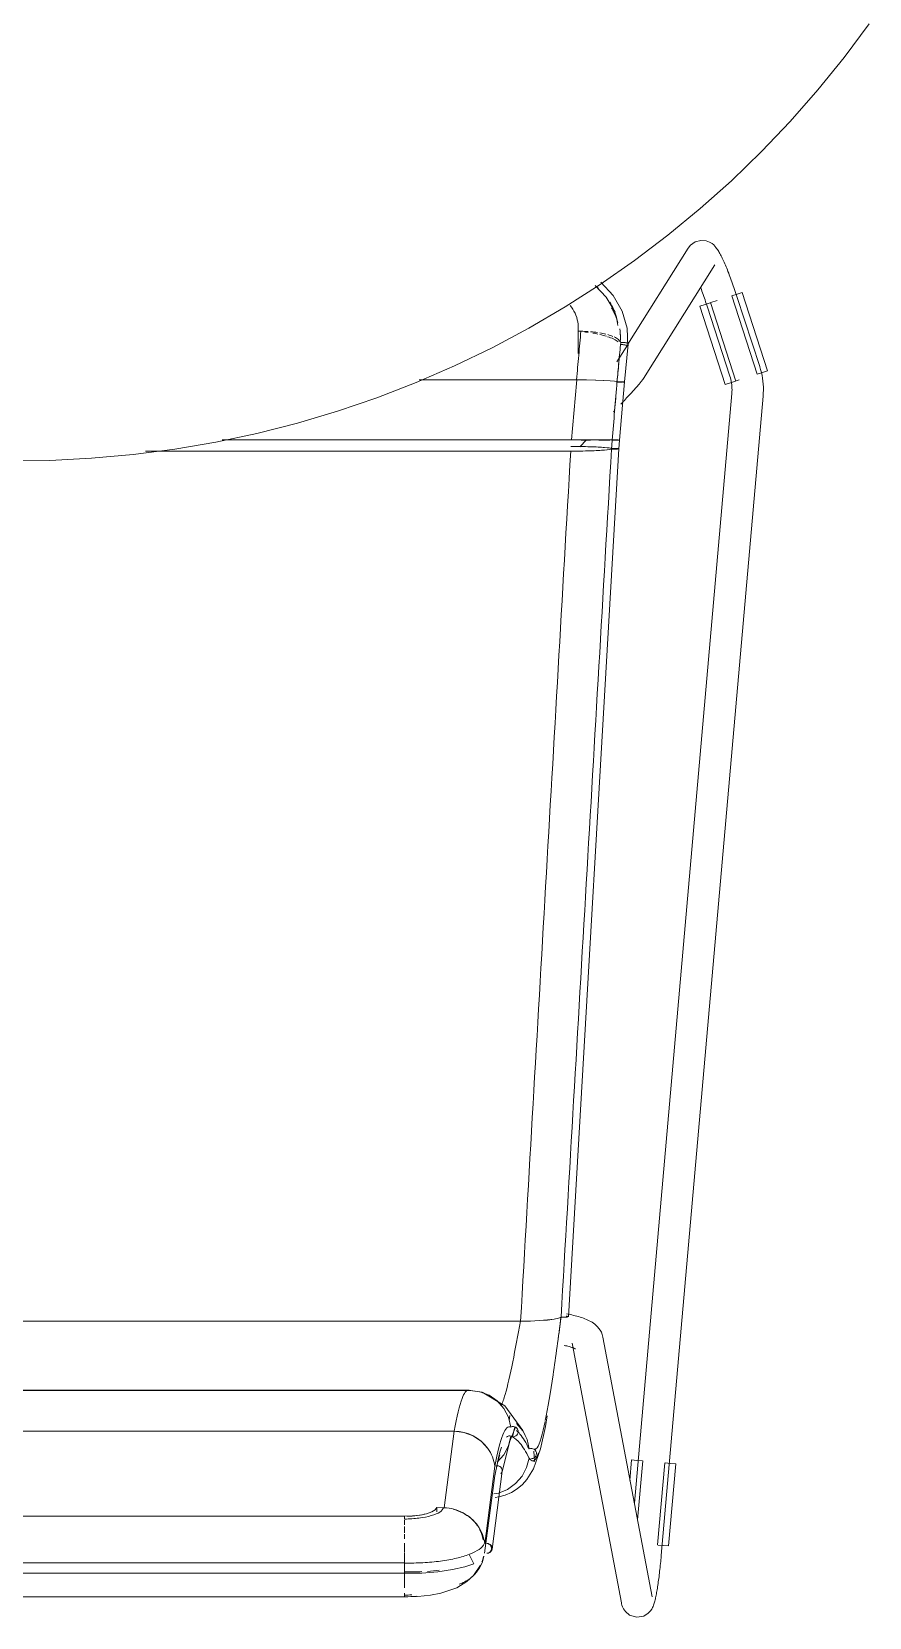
# Model space of a CAD drawing. Header units: millimetres. Extents: x 155927 to 295199, y -4084 to 97293.
# Drawn here: x 180579 to 180899, y 11464 to 12070 of the extents above; entities that cross this region are included whole.
import ezdxf

# ---------------------------------------------------------------- set-up
doc = ezdxf.new("R2010")
doc.units = ezdxf.units.MM
doc.header["$MEASUREMENT"] = 0
doc.layers.add('I-FURN', color=8, linetype='CONTINUOUS', lineweight=9)

msp = doc.modelspace()

# ---------------------------------------------------------------- linework, layer by layer
at = {"layer": 'I-FURN'}
for p, q in [((180889.45, 12060.29), (180899.03, 12073.11)), ((180879.37, 12047.87), (180889.45, 12060.29)), ((180868.8, 12035.86), (180879.37, 12047.87)), ((180857.76, 12024.28), (180868.8, 12035.86)), ((180846.27, 12013.15), (180857.76, 12024.28)), ((180834.34, 12002.49), (180846.27, 12013.15)), ((180821.99, 11992.32), (180834.34, 12002.49)), ((180809.24, 11982.64), (180821.99, 11992.32)), ((180830.63, 11988.54), (180829.74, 11987.41)), ((180830.63, 11988.54), (180832.36, 11989.76)), ((180832.36, 11989.76), (180834.59, 11990.35)), ((180834.59, 11990.35), (180836.56, 11990.17)), ((180836.56, 11990.17), (180837.95, 11989.65)), ((180837.95, 11989.65), (180838.86, 11989.09)), ((180838.86, 11989.09), (180839.49, 11988.57)), ((180839.49, 11988.57), (180839.95, 11988.1)), ((180839.95, 11988.1), (180840.32, 11987.67)), ((180796.12, 11973.49), (180809.24, 11982.64)), ((180829.74, 11987.41), (180806.7, 11950.65)), ((180840.32, 11987.67), (180840.63, 11987.27)), ((180840.63, 11987.27), (180840.91, 11986.88)), ((180840.91, 11986.88), (180841.17, 11986.49)), ((180841.17, 11986.49), (180841.41, 11986.1)), ((180841.41, 11986.1), (180841.64, 11985.7)), ((180841.64, 11985.7), (180841.87, 11985.29)), ((180841.87, 11985.29), (180842.1, 11984.87)), ((180842.1, 11984.87), (180842.33, 11984.43)), ((180842.33, 11984.43), (180842.56, 11983.97)), ((180842.56, 11983.97), (180842.79, 11983.5)), ((180842.79, 11983.5), (180843.03, 11983.01)), ((180843.03, 11983.01), (180843.26, 11982.5)), ((180843.26, 11982.5), (180843.5, 11981.97)), ((180812.6, 11937.46), (180839.91, 11981.04)), ((180843.5, 11981.97), (180843.74, 11981.42)), ((180843.74, 11981.42), (180843.98, 11980.86)), ((180843.98, 11980.86), (180844.23, 11980.28)), ((180844.23, 11980.28), (180844.47, 11979.69)), ((180844.47, 11979.69), (180844.72, 11979.08)), ((180844.72, 11979.08), (180844.97, 11978.45)), ((180844.97, 11978.45), (180845.23, 11977.81)), ((180845.23, 11977.81), (180845.48, 11977.16)), ((180845.48, 11977.16), (180845.73, 11976.49)), ((180845.73, 11976.49), (180845.99, 11975.82)), ((180782.65, 11964.87), (180796.12, 11973.49)), ((180798.42, 11968.65), (180794.15, 11973.12)), ((180801.1, 11969.23), (180796.36, 11974.38)), ((180834.54, 11972.16), (180834.78, 11971.53)), ((180834.78, 11971.53), (180835.01, 11970.9)), ((180835.01, 11970.9), (180835.25, 11970.25)), ((180835.25, 11970.25), (180835.48, 11969.59)), ((180845.99, 11975.82), (180846.24, 11975.13)), ((180846.24, 11975.13), (180846.5, 11974.43)), ((180846.5, 11974.43), (180846.75, 11973.72)), ((180846.75, 11973.72), (180847, 11973.01)), ((180847, 11973.01), (180847.26, 11972.28)), ((180847.26, 11972.28), (180847.51, 11971.55)), ((180847.51, 11971.55), (180847.76, 11970.82)), ((180847.76, 11970.82), (180848, 11970.08)), ((180848, 11970.08), (180848.25, 11969.35)), ((180848.47, 11969.81), (180850.42, 11970.45)), ((180850.42, 11970.45), (180860.11, 11940.44)), ((180768.84, 11956.79), (180782.65, 11964.87)), ((180801.78, 11962.82), (180798.42, 11968.65)), ((180804.49, 11963.22), (180801.1, 11969.23)), ((180834.26, 11965.23), (180836.22, 11965.86)), ((180834.26, 11965.23), (180843.95, 11935.22)), ((180835.48, 11969.59), (180835.72, 11968.93)), ((180835.72, 11968.93), (180835.95, 11968.26)), ((180835.95, 11968.26), (180836.19, 11967.58)), ((180836.19, 11967.58), (180836.42, 11966.89)), ((180836.22, 11965.86), (180838.19, 11966.5)), ((180836.42, 11966.89), (180836.65, 11966.2)), ((180836.65, 11966.2), (180836.88, 11965.51)), ((180836.88, 11965.51), (180836.98, 11965.18)), ((180836.98, 11965.18), (180845.7, 11938.36)), ((180848, 11936.53), (180838.31, 11966.53)), ((180840.88, 11967.37), (180838.41, 11966.57)), ((180846.38, 11969.14), (180856.07, 11939.13)), ((180846.5, 11969.18), (180848.47, 11969.81)), ((180848.25, 11969.35), (180848.4, 11968.89)), ((180857.11, 11942.07), (180848.4, 11968.89)), ((180806.37, 11956.7), (180804.49, 11963.22)), ((180754.71, 11949.27), (180768.84, 11956.79)), ((180787.65, 11955.57), (180788.7, 11955.57)), ((180787.71, 11947.06), (180787.71, 11956.82)), ((180806.65, 11949.79), (180806.37, 11956.7)), ((180740.3, 11942.32), (180754.71, 11949.27)), ((180806.49, 11950.31), (180802.43, 11943.83)), ((180806.77, 11950.68), (180805.35, 11936.19)), ((180725.63, 11935.96), (180740.3, 11942.32)), ((180858.16, 11939.81), (180856.18, 11939.17)), ((180857.12, 11942.03), (180857.11, 11942.07)), ((180857.45, 11940.94), (180857.12, 11942.03)), ((180857.74, 11939.83), (180857.45, 11940.94)), ((180857.98, 11938.71), (180857.74, 11939.83)), ((180860.11, 11940.44), (180858.16, 11939.81)), ((180710.7, 11930.18), (180725.63, 11935.96)), ((180787, 11937.02), (180726.89, 11937.02)), ((180726.89, 11937.02), (180787, 11937.02)), ((180790.76, 11937), (180787, 11937.02)), ((180787.12, 11937.02), (180790.77, 11936.99)), ((180790.86, 11936.99), (180794.3, 11936.92)), ((180794.3, 11936.92), (180790.86, 11936.99)), ((180797.4, 11936.81), (180794.3, 11936.92)), ((180794.36, 11936.92), (180797.4, 11936.81)), ((180799.87, 11936.66), (180797.4, 11936.81)), ((180797.44, 11936.8), (180799.88, 11936.66)), ((180801.61, 11936.48), (180799.87, 11936.66)), ((180799.89, 11936.65), (180801.61, 11936.48)), ((180801.61, 11936.48), (180802.5, 11936.28)), ((180802.5, 11936.28), (180801.61, 11936.48)), ((180802.97, 11936.29), (180802.5, 11936.28)), ((180802.5, 11936.28), (180802.97, 11936.29)), ((180802.51, 11936.1), (180802.99, 11936.09)), ((180802.98, 11936.09), (180802.51, 11936.1)), ((180803.47, 11936.29), (180802.97, 11936.29)), ((180802.97, 11936.29), (180803.47, 11936.29)), ((180803.48, 11936.09), (180802.98, 11936.09)), ((180802.99, 11936.09), (180803.48, 11936.09)), ((180803.96, 11936.29), (180803.47, 11936.29)), ((180803.47, 11936.29), (180803.96, 11936.29)), ((180803.48, 11936.09), (180803.98, 11936.09)), ((180803.97, 11936.09), (180803.48, 11936.09)), ((180805.35, 11936.19), (180803.52, 11913.99)), ((180804.42, 11936.28), (180803.96, 11936.29)), ((180803.96, 11936.29), (180804.41, 11936.28)), ((180804.42, 11936.1), (180803.97, 11936.09)), ((180803.98, 11936.09), (180804.43, 11936.1)), ((180804.41, 11936.28), (180804.79, 11936.26)), ((180804.8, 11936.26), (180804.42, 11936.28)), ((180804.79, 11936.26), (180805.09, 11936.24)), ((180805.09, 11936.24), (180804.8, 11936.26)), ((180805.1, 11936.14), (180804.8, 11936.12)), ((180804.81, 11936.12), (180805.1, 11936.14)), ((180805.28, 11936.22), (180805.09, 11936.24)), ((180805.1, 11936.14), (180805.29, 11936.17)), ((180805.28, 11936.17), (180805.1, 11936.14)), ((180805.28, 11936.22), (180805.35, 11936.19)), ((180805.35, 11936.19), (180805.28, 11936.22)), ((180805.35, 11936.19), (180805.28, 11936.17)), ((180805.29, 11936.17), (180805.35, 11936.19)), ((180809.48, 11933.67), (180809.16, 11933.32)), ((180809.78, 11934.01), (180809.48, 11933.67)), ((180810.07, 11934.33), (180809.78, 11934.01)), ((180810.34, 11934.64), (180810.07, 11934.33)), ((180810.6, 11934.93), (180810.34, 11934.64)), ((180810.84, 11935.21), (180810.6, 11934.93)), ((180811.07, 11935.48), (180810.84, 11935.21)), ((180811.28, 11935.73), (180811.07, 11935.48)), ((180811.49, 11935.97), (180811.28, 11935.73)), ((180811.68, 11936.2), (180811.49, 11935.97)), ((180811.86, 11936.43), (180811.68, 11936.2)), ((180812.03, 11936.65), (180811.86, 11936.43)), ((180812.2, 11936.88), (180812.03, 11936.65)), ((180812.39, 11937.13), (180812.2, 11936.88)), ((180812.6, 11937.46), (180812.39, 11937.13)), ((180845.91, 11935.85), (180843.95, 11935.22)), ((180845.7, 11938.36), (180845.89, 11937.73)), ((180845.89, 11937.73), (180846.06, 11937.09)), ((180847.88, 11936.49), (180845.91, 11935.85)), ((180846.06, 11937.09), (180846.2, 11936.44)), ((180846.2, 11936.44), (180846.31, 11935.79)), ((180846.31, 11935.79), (180846.4, 11935.13)), ((180846.4, 11935.13), (180846.46, 11934.47)), ((180846.46, 11934.47), (180846.5, 11933.81)), ((180846.5, 11933.81), (180846.51, 11933.15)), ((180849.26, 11936.94), (180848.09, 11936.56)), ((180858.17, 11937.59), (180857.98, 11938.71)), ((180858.33, 11936.46), (180858.17, 11937.59)), ((180858.43, 11935.32), (180858.33, 11936.46)), ((180858.49, 11934.18), (180858.43, 11935.32)), ((180858.5, 11933.04), (180858.49, 11934.18)), ((180695.56, 11925.01), (180710.7, 11930.18)), ((180804.43, 11928.2), (180803.98, 11927.72)), ((180804.88, 11928.68), (180804.43, 11928.2)), ((180805.32, 11929.15), (180804.88, 11928.68)), ((180805.75, 11929.61), (180805.32, 11929.15)), ((180806.18, 11930.07), (180805.75, 11929.61)), ((180806.59, 11930.51), (180806.18, 11930.07)), ((180806.99, 11930.95), (180806.59, 11930.51)), ((180807.39, 11931.37), (180806.99, 11930.95)), ((180807.77, 11931.79), (180807.39, 11931.37)), ((180808.13, 11932.19), (180807.77, 11931.79)), ((180808.49, 11932.58), (180808.13, 11932.19)), ((180808.83, 11932.96), (180808.49, 11932.58)), ((180809.16, 11933.32), (180808.83, 11932.96)), ((180846.44, 11931.81), (180809.16, 11507.46)), ((180819.45, 11487.43), (180858.39, 11930.76)), ((180846.49, 11932.49), (180846.44, 11931.83)), ((180846.44, 11931.83), (180846.44, 11931.81)), ((180846.51, 11933.15), (180846.49, 11932.49)), ((180858.4, 11930.76), (180858.47, 11931.89)), ((180858.47, 11931.89), (180858.5, 11933.04)), ((180680.23, 11920.45), (180695.56, 11925.01)), ((180801.62, 11925.23), (180801.14, 11924.73)), ((180649.08, 11913.18), (180664.73, 11916.5)), ((180664.73, 11916.5), (180680.23, 11920.45)), ((180617.44, 11908.42), (180633.3, 11910.49)), ((180622.2, 11909.74), (180784.8, 11909.74)), ((180784.8, 11909.74), (180622.2, 11909.74)), ((180633.3, 11910.49), (180649.08, 11913.18)), ((180651.42, 11914.05), (180785.06, 11914.05)), ((180785.06, 11914.05), (180651.42, 11914.05)), ((180803.25, 11910.63), (180783.96, 11578.72)), ((180784.8, 11909.74), (180788.58, 11909.76)), ((180788.59, 11911.5), (180784.91, 11911.53)), ((180785.06, 11914.05), (180788.85, 11914.05)), ((180788.85, 11914.05), (180785.06, 11914.05)), ((180788.28, 11911.38), (180790.86, 11914.05)), ((180788.58, 11909.76), (180792.14, 11909.84)), ((180792.14, 11911.42), (180788.59, 11911.5)), ((180788.85, 11914.05), (180792.41, 11914.05)), ((180792.42, 11914.05), (180788.85, 11914.05)), ((180792.41, 11913.93), (180788.85, 11913.93)), ((180788.85, 11913.93), (180792.41, 11913.93)), ((180795.26, 11911.3), (180792.14, 11911.42)), ((180792.14, 11909.84), (180795.27, 11909.97)), ((180792.42, 11914.05), (180795.54, 11914.04)), ((180795.55, 11914.04), (180792.42, 11914.05)), ((180797.75, 11911.13), (180795.26, 11911.3)), ((180795.27, 11909.97), (180797.78, 11910.13)), ((180798.03, 11913.95), (180795.53, 11913.94)), ((180795.53, 11913.94), (180798.03, 11913.95)), ((180795.55, 11914.04), (180798.05, 11914.03)), ((180798.05, 11914.03), (180795.55, 11914.04)), ((180799.51, 11910.94), (180797.75, 11911.13)), ((180797.78, 11910.13), (180799.53, 11910.32)), ((180799.78, 11913.97), (180798.03, 11913.95)), ((180798.03, 11913.95), (180799.78, 11913.97)), ((180798.05, 11914.03), (180799.8, 11914.01)), ((180799.8, 11914.01), (180798.05, 11914.03)), ((180800.41, 11910.73), (180799.51, 11910.94)), ((180799.53, 11910.32), (180800.41, 11910.53)), ((180799.8, 11914.01), (180800.68, 11914)), ((180800.69, 11914), (180799.8, 11914.01)), ((180800.88, 11910.74), (180800.41, 11910.73)), ((180800.41, 11910.53), (180800.88, 11910.52)), ((180800.68, 11914), (180801.15, 11914)), ((180801.15, 11913.98), (180800.68, 11913.98)), ((180800.68, 11913.98), (180801.15, 11913.98)), ((180801.16, 11914), (180800.69, 11914)), ((180801.37, 11910.74), (180800.88, 11910.74)), ((180800.88, 11910.52), (180801.38, 11910.52)), ((180801.15, 11914), (180801.65, 11914)), ((180801.64, 11913.98), (180801.15, 11913.98)), ((180801.15, 11913.98), (180801.65, 11913.98)), ((180801.65, 11914), (180801.16, 11914)), ((180801.86, 11910.74), (180801.37, 11910.74)), ((180801.38, 11910.52), (180801.87, 11910.53)), ((180802.13, 11913.98), (180801.64, 11913.98)), ((180801.65, 11914), (180802.14, 11914)), ((180802.14, 11914), (180801.65, 11914)), ((180801.65, 11913.98), (180802.14, 11913.98)), ((180802.31, 11910.73), (180801.86, 11910.74)), ((180801.87, 11910.53), (180802.32, 11910.54)), ((180802.59, 11913.98), (180802.13, 11913.98)), ((180802.14, 11914), (180802.59, 11914)), ((180802.6, 11914), (180802.14, 11914)), ((180802.14, 11913.98), (180802.59, 11913.98)), ((180802.7, 11910.71), (180802.31, 11910.73)), ((180802.32, 11910.54), (180802.7, 11910.55)), ((180802.59, 11914), (180802.97, 11914)), ((180802.97, 11913.98), (180802.59, 11913.98)), ((180802.59, 11913.98), (180802.97, 11913.98)), ((180802.98, 11914), (180802.6, 11914)), ((180802.99, 11910.69), (180802.7, 11910.71)), ((180802.7, 11910.55), (180803, 11910.58)), ((180802.97, 11914), (180803.27, 11913.99)), ((180803.26, 11913.99), (180802.97, 11913.98)), ((180802.97, 11913.98), (180803.27, 11913.99)), ((180803.27, 11913.99), (180802.98, 11914)), ((180803.18, 11910.66), (180802.99, 11910.69)), ((180803, 11910.58), (180803.18, 11910.6)), ((180803.25, 11910.63), (180803.18, 11910.66)), ((180803.18, 11910.6), (180803.25, 11910.63)), ((180803.25, 11910.63), (180803.52, 11913.99)), ((180803.45, 11913.99), (180803.26, 11913.99)), ((180803.27, 11913.99), (180803.45, 11913.99)), ((180803.27, 11913.99), (180803.46, 11913.99)), ((180803.46, 11913.99), (180803.27, 11913.99)), ((180803.45, 11913.99), (180803.52, 11913.99)), ((180803.52, 11913.99), (180803.45, 11913.99)), ((180803.46, 11913.99), (180803.52, 11913.99)), ((180803.52, 11913.99), (180803.46, 11913.99)), ((180569.53, 11906.06), (180585.52, 11906.21)), ((180585.52, 11906.21), (180601.5, 11907)), ((180601.5, 11907), (180617.44, 11908.42)), ((180382.14, 11577), (180765.54, 11577)), ((180765.54, 11577), (180382.14, 11577)), ((180765.54, 11577), (180769.31, 11577.06)), ((180769.31, 11577.06), (180765.62, 11577)), ((180769.31, 11577.06), (180772.85, 11577.22)), ((180772.85, 11577.22), (180769.38, 11577.06)), ((180772.85, 11577.22), (180775.95, 11577.45)), ((180775.98, 11577.46), (180772.9, 11577.22)), ((180775.95, 11577.45), (180778.44, 11577.77)), ((180778.45, 11577.77), (180775.98, 11577.46)), ((180778.44, 11577.77), (180780.19, 11578.13)), ((180780.19, 11578.13), (180778.45, 11577.77)), ((180781.1, 11578.53), (180780.19, 11578.13)), ((180780.19, 11578.13), (180781.09, 11578.53)), ((180781.09, 11578.53), (180781.56, 11578.52)), ((180781.57, 11578.52), (180781.1, 11578.53)), ((180781.56, 11578.52), (180782.06, 11578.51)), ((180782.06, 11578.51), (180781.57, 11578.52)), ((180782.06, 11578.51), (180782.55, 11578.52)), ((180782.56, 11578.52), (180782.06, 11578.51)), ((180782.55, 11578.52), (180783.01, 11578.54)), ((180783.01, 11578.54), (180782.56, 11578.52)), ((180783.01, 11578.54), (180783.4, 11578.58)), ((180783.4, 11578.57), (180783.01, 11578.54)), ((180783.42, 11578.87), (180783.04, 11578.9)), ((180783.05, 11578.9), (180783.43, 11578.87)), ((180783.86, 11579.63), (180783.15, 11579.75)), ((180783.4, 11578.58), (180783.69, 11578.62)), ((180783.7, 11578.62), (180783.4, 11578.57)), ((180783.71, 11578.83), (180783.42, 11578.87)), ((180783.43, 11578.87), (180783.72, 11578.83)), ((180784.55, 11579.5), (180783.86, 11579.63)), ((180783.96, 11578.72), (180783.9, 11578.78)), ((180783.9, 11578.78), (180783.96, 11578.72)), ((180785.23, 11579.37), (180784.55, 11579.5)), ((180785.9, 11579.23), (180785.23, 11579.37)), ((180786.55, 11579.07), (180785.9, 11579.23)), ((180787.2, 11578.91), (180786.55, 11579.07)), ((180787.83, 11578.74), (180787.2, 11578.91)), ((180788.44, 11578.56), (180787.83, 11578.74)), ((180789.05, 11578.36), (180788.44, 11578.56)), ((180789.64, 11578.16), (180789.05, 11578.36)), ((180790.22, 11577.94), (180789.64, 11578.16)), ((180790.79, 11577.7), (180790.22, 11577.94)), ((180791.35, 11577.45), (180790.79, 11577.7)), ((180791.91, 11577.18), (180791.35, 11577.45)), ((180792.44, 11576.89), (180791.91, 11577.18)), ((180792.98, 11576.56), (180792.44, 11576.89)), ((180793.52, 11576.21), (180792.98, 11576.56)), ((180794.05, 11575.8), (180793.52, 11576.21)), ((180794.58, 11575.35), (180794.05, 11575.8)), ((180795.1, 11574.83), (180794.58, 11575.35)), ((180795.61, 11574.24), (180795.1, 11574.83)), ((180796.09, 11573.55), (180795.61, 11574.24)), ((180796.53, 11572.76), (180796.09, 11573.55)), ((180796.89, 11571.86), (180796.53, 11572.76)), ((180797.15, 11570.88), (180796.89, 11571.86)), ((180815.97, 11471.58), (180797.15, 11570.88)), ((180782.81, 11567.62), (180782.32, 11567.71)), ((180783.28, 11567.52), (180782.81, 11567.62)), ((180783.73, 11567.41), (180783.28, 11567.52)), ((180784.15, 11567.31), (180783.73, 11567.41)), ((180784.54, 11567.2), (180784.15, 11567.31)), ((180784.91, 11567.09), (180784.54, 11567.2)), ((180785.25, 11566.98), (180784.91, 11567.09)), ((180785.55, 11566.88), (180785.25, 11566.98)), ((180785.36, 11568.64), (180804.18, 11469.35)), ((180785.82, 11566.77), (180785.55, 11566.88)), ((180786.05, 11566.68), (180785.82, 11566.77)), ((180786.24, 11566.59), (180786.05, 11566.68)), ((180786.4, 11566.52), (180786.24, 11566.59)), ((180786.48, 11566.47), (180786.4, 11566.52)), ((180786.56, 11566.43), (180786.48, 11566.47)), ((180786.58, 11566.41), (180786.56, 11566.43)), ((180401.45, 11550.5), (180746.24, 11550.5)), ((180746.24, 11550.5), (180401.45, 11550.5)), ((180745.7, 11550.66), (180440.9, 11550.66)), ((180745.7, 11550.65), (180750.74, 11549.86)), ((180746.24, 11550.5), (180750.03, 11550.02)), ((180750.03, 11550.03), (180746.24, 11550.5)), ((180753.6, 11548.67), (180750.03, 11550.03)), ((180750.03, 11550.02), (180753.59, 11548.66)), ((180750.74, 11549.86), (180753.91, 11548.49)), ((180750.89, 11549.79), (180759.54, 11544.67)), ((180753.59, 11548.66), (180756.73, 11546.49)), ((180756.73, 11546.5), (180753.6, 11548.67)), ((180759.24, 11543.62), (180756.73, 11546.5)), ((180756.73, 11546.49), (180759.24, 11543.61)), ((180761, 11540.23), (180759.24, 11543.62)), ((180759.24, 11543.61), (180760.99, 11540.23)), ((180759.54, 11544.67), (180766.52, 11535.14)), ((180761.89, 11536.51), (180761, 11540.23)), ((180775.12, 11536.74), (180775.85, 11540.81)), ((180407.49, 11534.9), (180740.2, 11534.9)), ((180740.2, 11534.9), (180407.49, 11534.9)), ((180740.2, 11534.9), (180736.34, 11505.63)), ((180743.97, 11534.43), (180740.2, 11534.9)), ((180747.52, 11533.11), (180743.97, 11534.43)), ((180761.53, 11531.16), (180763.7, 11536.48)), ((180761.89, 11536.51), (180762.36, 11536.67)), ((180762.36, 11536.67), (180761.89, 11536.51)), ((180762.36, 11536.67), (180762.85, 11536.71)), ((180762.86, 11536.71), (180762.36, 11536.67)), ((180762.57, 11532.72), (180763.4, 11536.61)), ((180762.85, 11536.71), (180763.34, 11536.63)), ((180763.35, 11536.63), (180762.86, 11536.71)), ((180763.34, 11536.63), (180763.79, 11536.43)), ((180763.8, 11536.43), (180763.35, 11536.63)), ((180764.18, 11533.41), (180763.79, 11533.09)), ((180763.79, 11536.43), (180764.18, 11536.11)), ((180764.18, 11536.11), (180763.8, 11536.43)), ((180763.8, 11533.09), (180764.18, 11533.4)), ((180764.07, 11537.9), (180766.46, 11535.06)), ((180766.47, 11535.06), (180764.07, 11537.9)), ((180764.18, 11536.11), (180764.47, 11535.71)), ((180764.48, 11535.71), (180764.18, 11536.11)), ((180764.47, 11533.81), (180764.18, 11533.41)), ((180764.18, 11533.4), (180764.48, 11533.81)), ((180764.47, 11535.71), (180764.66, 11535.25)), ((180764.66, 11534.27), (180764.47, 11533.81)), ((180764.66, 11535.25), (180764.48, 11535.71)), ((180764.48, 11533.81), (180764.66, 11534.27)), ((180764.66, 11535.25), (180764.73, 11534.76)), ((180764.73, 11534.76), (180764.66, 11535.25)), ((180764.73, 11534.76), (180764.66, 11534.27)), ((180764.66, 11534.27), (180764.73, 11534.76)), ((180766.46, 11535.06), (180768.11, 11531.73)), ((180768.11, 11531.74), (180766.47, 11535.06)), ((180766.52, 11535.14), (180767.41, 11533.39)), ((180773.23, 11528.22), (180775.12, 11536.74)), ((180750.63, 11531.03), (180747.52, 11533.11)), ((180753.12, 11528.29), (180750.63, 11531.03)), ((180758.56, 11519.54), (180761.53, 11531.16)), ((180759.24, 11525.9), (180761, 11529.29)), ((180761, 11529.29), (180761.89, 11533)), ((180762.36, 11532.85), (180761.89, 11533.01)), ((180761.89, 11533), (180762.36, 11532.84)), ((180762.85, 11532.81), (180762.36, 11532.85)), ((180762.36, 11532.84), (180762.86, 11532.8)), ((180763.34, 11532.89), (180762.85, 11532.81)), ((180762.86, 11532.8), (180763.35, 11532.89)), ((180763.79, 11533.09), (180763.34, 11532.89)), ((180763.35, 11532.89), (180763.8, 11533.09)), ((180768.9, 11528.12), (180768.11, 11531.74)), ((180768.11, 11531.73), (180768.9, 11528.12)), ((180768.9, 11528.12), (180769.37, 11528.27)), ((180769.37, 11528.27), (180768.9, 11528.12)), ((180769.37, 11528.27), (180769.87, 11528.3)), ((180769.87, 11528.3), (180769.37, 11528.27)), ((180769.87, 11528.3), (180770.36, 11528.21)), ((180770.36, 11528.21), (180769.87, 11528.3)), ((180770.36, 11528.21), (180770.81, 11528)), ((180770.81, 11528.01), (180770.36, 11528.21)), ((180770.55, 11520.59), (180773.23, 11528.22)), ((180771.19, 11527.69), (180770.81, 11528.01)), ((180770.81, 11528), (180771.19, 11527.69)), ((180771.19, 11527.69), (180771.48, 11527.28)), ((180771.48, 11527.29), (180771.19, 11527.69)), ((180771.66, 11526.83), (180771.48, 11527.29)), ((180771.48, 11527.28), (180771.66, 11526.82)), ((180751.9, 11491.83), (180755.75, 11521.53)), ((180756.98, 11523.49), (180755.6, 11517.2)), ((180756.72, 11521.72), (180756.22, 11521.68)), ((180757.21, 11521.64), (180756.72, 11521.72)), ((180756.73, 11523.02), (180759.24, 11525.9)), ((180757.73, 11525.93), (180756.98, 11523.49)), ((180757.66, 11521.45), (180757.21, 11521.64)), ((180758.04, 11521.15), (180757.66, 11521.45)), ((180767.94, 11521.01), (180768.85, 11524.64)), ((180769.32, 11524.47), (180768.85, 11524.64)), ((180768.85, 11524.64), (180769.32, 11524.47)), ((180769.75, 11523.71), (180770.92, 11523.39)), ((180770.31, 11524.51), (180769.81, 11524.43)), ((180769.82, 11524.43), (180770.31, 11524.5)), ((180770.76, 11524.7), (180770.31, 11524.51)), ((180770.31, 11524.5), (180770.77, 11524.7)), ((180770.92, 11523.39), (180770.73, 11527.24)), ((180771.15, 11525.01), (180770.76, 11524.7)), ((180770.77, 11524.7), (180771.15, 11525)), ((180771.45, 11525.4), (180771.15, 11525.01)), ((180771.15, 11525), (180771.45, 11525.4)), ((180771.65, 11525.85), (180771.45, 11525.4)), ((180771.45, 11525.4), (180771.65, 11525.85)), ((180771.72, 11526.34), (180771.65, 11525.85)), ((180771.65, 11525.85), (180771.72, 11526.34)), ((180771.72, 11526.34), (180771.66, 11526.83)), ((180771.66, 11526.82), (180771.72, 11526.34)), ((180808.11, 11523.94), (180807.42, 11516.04)), ((180808.11, 11523.94), (180810.15, 11523.76)), ((180810.15, 11523.76), (180812.22, 11523.58)), ((180810.37, 11501.09), (180812.34, 11523.57)), ((180820.79, 11522.82), (180818.03, 11491.41)), ((180820.91, 11522.81), (180822.98, 11522.63)), ((180825.02, 11522.45), (180822.26, 11491.04)), ((180822.98, 11522.63), (180825.02, 11522.45)), ((180751.88, 11488.29), (180755.73, 11517.98)), ((180754.72, 11489.84), (180758.58, 11519.62)), ((180758.34, 11520.76), (180758.04, 11521.15)), ((180758.04, 11518.56), (180758.34, 11518.94)), ((180758.52, 11520.32), (180758.34, 11520.76)), ((180758.34, 11518.94), (180758.53, 11519.39)), ((180758.59, 11519.85), (180758.52, 11520.32)), ((180758.53, 11519.39), (180758.59, 11519.85)), ((180763.72, 11514.86), (180766.2, 11517.69)), ((180766.2, 11517.69), (180767.94, 11521.01)), ((180766.31, 11514.52), (180768.05, 11516.48)), ((180768.05, 11516.48), (180770.55, 11520.59)), ((180757.12, 11511.29), (180755.38, 11510.92)), ((180755.38, 11510.92), (180757.12, 11511.28)), ((180755.85, 11509.62), (180757.26, 11509.77)), ((180757.12, 11511.28), (180760.64, 11512.69)), ((180757.26, 11509.77), (180759.77, 11510.43)), ((180759.77, 11510.43), (180762.14, 11511.46)), ((180760.64, 11512.69), (180763.72, 11514.86)), ((180762.14, 11511.46), (180764.34, 11512.83)), ((180764.34, 11512.83), (180766.31, 11514.52)), ((180729.65, 11503.37), (180727.16, 11502.86)), ((180731.63, 11504.05), (180729.65, 11503.37)), ((180732.99, 11504.83), (180731.63, 11504.05)), ((180733.62, 11505.69), (180732.99, 11504.83)), ((180733.62, 11504.03), (180733.62, 11505.69)), ((180736.34, 11505.63), (180733.62, 11505.69)), ((180721.27, 11502.44), (180426.42, 11502.44)), ((180426.42, 11502.38), (180721.27, 11502.38)), ((180724.31, 11502.55), (180721.27, 11502.44)), ((180721.27, 11500.85), (180721.27, 11499.11)), ((180721.27, 11498.53), (180721.27, 11496.06)), ((180727.16, 11502.86), (180724.31, 11502.55)), ((180721.27, 11495.54), (180721.27, 11493.7)), ((180721.27, 11492.07), (180721.27, 11488.51)), ((180752.34, 11491.82), (180752.65, 11494.26)), ((180820.22, 11491.22), (180818.15, 11491.4)), ((180822.26, 11491.04), (180820.22, 11491.22)), ((180721.27, 11484.51), (180721.27, 11488.32)), ((180721.27, 11488.32), (180721.27, 11484.51)), ((180747.7, 11484.26), (180745.94, 11487.8)), ((180819.15, 11484.28), (180819.22, 11485.03)), ((180819.22, 11485.03), (180819.29, 11485.77)), ((180819.29, 11485.77), (180819.36, 11486.52)), ((180819.36, 11486.52), (180819.43, 11487.28)), ((180819.43, 11487.28), (180819.45, 11487.43)), ((180721.27, 11484.54), (180426.42, 11484.54)), ((180426.42, 11480.57), (180721.27, 11480.57)), ((180721.27, 11484.43), (180721.27, 11480.58)), ((180721.27, 11484.2), (180721.27, 11484.43)), ((180721.27, 11483.87), (180721.27, 11484.2)), ((180721.27, 11483.45), (180721.27, 11483.87)), ((180721.27, 11482.98), (180721.27, 11483.45)), ((180721.27, 11482.48), (180721.27, 11482.98)), ((180721.27, 11481.99), (180721.27, 11482.48)), ((180721.27, 11481.54), (180721.27, 11481.99)), ((180721.27, 11481.15), (180721.27, 11481.54)), ((180721.27, 11480.84), (180721.27, 11481.15)), ((180721.27, 11480.64), (180721.27, 11480.84)), ((180721.27, 11477.79), (180721.27, 11480.82)), ((180721.27, 11480.82), (180721.27, 11477.8)), ((180721.27, 11480.57), (180727.81, 11480.67)), ((180721.27, 11480.57), (180721.27, 11480.64)), ((180727.81, 11480.67), (180733.93, 11481.16)), ((180733.93, 11481.16), (180739.55, 11482)), ((180739.55, 11482), (180744.25, 11483.1)), ((180744.25, 11483.1), (180747.7, 11484.26)), ((180745.09, 11477.46), (180747.56, 11479.76)), ((180747.56, 11479.76), (180750.24, 11483.65)), ((180750.24, 11483.65), (180750.34, 11483.85)), ((180818.49, 11478.59), (180818.58, 11479.27)), ((180818.58, 11479.27), (180818.67, 11479.96)), ((180818.67, 11479.96), (180818.75, 11480.66)), ((180818.75, 11480.66), (180818.83, 11481.36)), ((180818.83, 11481.36), (180818.91, 11482.08)), ((180818.91, 11482.08), (180818.99, 11482.81)), ((180818.99, 11482.81), (180819.07, 11483.54)), ((180819.07, 11483.54), (180819.15, 11484.28)), ((180721.27, 11477.64), (180721.27, 11475.06)), ((180721.27, 11473.03), (180721.27, 11471.55)), ((180731.12, 11472.16), (180735.16, 11472.95)), ((180735.16, 11472.95), (180741.21, 11475.07)), ((180741.21, 11475.07), (180745.09, 11477.46)), ((180817.58, 11472.67), (180817.67, 11473.19)), ((180817.67, 11473.19), (180817.77, 11473.72)), ((180817.77, 11473.72), (180817.86, 11474.27)), ((180817.86, 11474.27), (180817.95, 11474.84)), ((180817.95, 11474.84), (180818.04, 11475.42)), ((180818.04, 11475.42), (180818.14, 11476.03)), ((180818.14, 11476.03), (180818.23, 11476.65)), ((180818.23, 11476.65), (180818.32, 11477.28)), ((180818.32, 11477.28), (180818.41, 11477.93)), ((180818.41, 11477.93), (180818.49, 11478.59)), ((180426.42, 11471.54), (180721.27, 11471.54)), ((180721.27, 11471.54), (180721.27, 11471.71)), ((180721.27, 11471.54), (180726.3, 11471.65)), ((180726.3, 11471.65), (180731.12, 11472.16)), ((180804.26, 11468.93), (180804.18, 11469.35)), ((180804.4, 11468.42), (180804.26, 11468.93)), ((180804.61, 11467.8), (180804.4, 11468.42)), ((180804.99, 11467), (180804.61, 11467.8)), ((180805.74, 11465.91), (180804.99, 11467)), ((180815.33, 11466.19), (180815.81, 11466.89)), ((180815.81, 11466.89), (180816.12, 11467.45)), ((180816.12, 11467.45), (180816.33, 11467.93)), ((180816.33, 11467.93), (180816.5, 11468.36)), ((180816.5, 11468.36), (180816.64, 11468.76)), ((180816.64, 11468.76), (180816.77, 11469.16)), ((180816.77, 11469.16), (180816.88, 11469.55)), ((180816.88, 11469.55), (180816.99, 11469.95)), ((180816.99, 11469.95), (180817.09, 11470.37)), ((180817.09, 11470.37), (180817.19, 11470.8)), ((180817.19, 11470.8), (180817.29, 11471.24)), ((180817.29, 11471.24), (180817.39, 11471.7)), ((180817.39, 11471.7), (180817.49, 11472.18)), ((180817.49, 11472.18), (180817.58, 11472.67)), ((180807.31, 11464.59), (180805.74, 11465.91)), ((180807.31, 11464.59), (180810.06, 11463.76)), ((180810.06, 11463.76), (180812.83, 11464.24)), ((180812.83, 11464.24), (180814.48, 11465.28)), ((180814.48, 11465.28), (180815.33, 11466.19))]:
    msp.add_line(p, q, dxfattribs=at)
for centre, major_axis, ratio, start_param, end_param in [((180740.07, 11519.84), (-15.78, 0), 0.955139, 3.737469, 4.704147), ((180740.07, 11519.84), (-15.78, 0), 0.955139, 3.495799, 3.737346), ((180740.07, 11519.84), (-15.78, 0), 0.955139, 3.254129, 3.495629), ((180756.63, 11519.85), (-1.96, 0), 0.955139, 2.379629, 4.923331), ((180721.27, 11487.29), (0, -15.75), 0.000004, 2.669107, 2.851347), ((180721.27, 11475.81), (12.4, 0), 0.287441, 4.712389, 4.932602)]:
    msp.add_ellipse(centre, major_axis=major_axis, ratio=ratio, start_param=start_param, end_param=end_param, dxfattribs=at)
for points in [[(180794.1, 11973.1), (180794.56, 11972.71), (180795.02, 11972.32), (180795.48, 11971.92)], [(180788.7, 11955.57), (180788.44, 11952.55), (180787.9, 11946.4), (180787.31, 11940.16), (180787, 11937.02)], [(180787.71, 11957.09), (180787.72, 11956.59), (180787.7, 11956.08), (180787.65, 11955.57)], [(180788.7, 11955.57), (180789.65, 11955.57), (180790.58, 11955.53), (180791.48, 11955.47)], [(180791.54, 11955.16), (180791.07, 11955.22), (180790.59, 11955.28), (180790.11, 11955.32)], [(180792.42, 11955.41), (180793.32, 11955.33), (180794.2, 11955.23), (180795.05, 11955.11)], [(180795.23, 11954.51), (180794.58, 11954.65), (180793.91, 11954.79), (180793.23, 11954.91)], [(180798.48, 11953.66), (180797.68, 11953.91), (180796.8, 11954.14), (180795.88, 11954.35)], [(180795.9, 11954.97), (180796.75, 11954.83), (180797.55, 11954.66), (180798.29, 11954.47)], [(180801.11, 11952.67), (180800.47, 11952.96), (180799.73, 11953.24), (180798.91, 11953.5)], [(180798.95, 11954.29), (180799.68, 11954.09), (180800.32, 11953.85), (180800.92, 11953.6)], [(180802.93, 11951.59), (180802.52, 11951.92), (180802, 11952.24), (180801.35, 11952.55)], [(180803.59, 11956.52), (180803.79, 11955.29), (180803.82, 11954.03), (180803.83, 11952.77)], [(180803.9, 11952.07), (180803.88, 11952.97), (180803.82, 11953.87), (180803.72, 11954.76)], [(180803.94, 11951.24), (180803.7, 11948.8), (180803.22, 11943.84), (180802.74, 11938.81), (180802.5, 11936.28)], [(180806.59, 11949.93), (180806.55, 11949.98), (180806.43, 11950.07), (180806.13, 11950.21), (180805.74, 11950.32), (180805.29, 11950.42), (180804.8, 11950.48), (180804.3, 11950.51), (180803.98, 11950.51), (180803.84, 11950.51)], [(180803.22, 11943.18), (180802.99, 11940.9), (180802.76, 11938.59), (180802.53, 11936.28)], [(180787.12, 11937.02), (180786.78, 11933.2), (180786.44, 11929.38), (180786.09, 11925.55)], [(180800.69, 11914), (180800.99, 11917.72), (180801.59, 11925.15), (180802.2, 11932.58), (180802.5, 11936.28)], [(180786.09, 11925.55), (180785.75, 11921.72), (180785.4, 11917.89), (180785.06, 11914.05)], [(180784.8, 11909.74), (180781.6, 11854.21), (180778.4, 11798.68), (180775.21, 11743.25)], [(180781.1, 11578.53), (180784.32, 11633.77), (180790.76, 11744.36), (180797.19, 11855.13), (180800.41, 11910.53)], [(180800.68, 11913.98), (180800.63, 11913.44), (180800.54, 11912.36), (180800.45, 11911.27), (180800.41, 11910.73)], [(180800.41, 11910.73), (180801, 11910.75), (180802.51, 11910.74), (180803.25, 11910.67), (180803.25, 11910.63)], [(180800.68, 11914), (180800.64, 11913.42), (180800.55, 11912.26), (180800.46, 11911.11), (180800.42, 11910.53)], [(180775.21, 11743.25), (180772.01, 11687.78), (180768.82, 11632.36), (180765.62, 11577)], [(180781.08, 11578.52), (180780.68, 11575.4), (180780.29, 11572.24), (180779.89, 11569.12)], [(180746.24, 11550.5), (180746.06, 11550.6), (180745.88, 11550.65), (180745.7, 11550.65)], [(180761.5, 11540.98), (180761.44, 11540.51), (180761.38, 11540.04), (180761.33, 11539.58)], [(180761.89, 11536.51), (180760.86, 11537.06), (180758.82, 11535.09), (180756.77, 11527.03), (180755.75, 11521.53)], [(180758.35, 11528.85), (180757.69, 11526.96), (180757.03, 11524.15), (180756.38, 11521.11)], [(180761.89, 11533.01), (180761.34, 11533.3), (180760.8, 11533.16), (180760.25, 11532.59)], [(180736.09, 11505.61), (180735.96, 11505.06), (180735.02, 11503.96), (180731.7, 11502.56), (180726.9, 11501.6), (180723.16, 11501.34), (180721.27, 11501.31)], [(180722.11, 11502.39), (180724.89, 11502.44), (180727.43, 11502.8), (180729.65, 11503.33)], [(180751.9, 11491.83), (180751.76, 11493.07), (180751.18, 11495.44), (180749.41, 11498.78), (180746.88, 11501.62), (180743.74, 11503.81), (180740.14, 11505.23), (180737.63, 11505.59), (180736.34, 11505.63)], [(180749.92, 11497.34), (180750.62, 11496.08), (180751.02, 11494.72), (180751.36, 11493.33)], [(180751.7, 11491.84), (180751.35, 11491.11), (180750.04, 11489.7), (180747.57, 11488.44), (180746.11, 11487.87)], [(180751.44, 11486.95), (180751.28, 11486.27), (180751.08, 11485.59), (180750.82, 11484.94)], [(180727.87, 11481.21), (180725.69, 11481.1), (180723.49, 11481.07), (180721.27, 11481.11)], [(180734.42, 11481.79), (180733.01, 11481.61), (180731.56, 11481.44), (180730.08, 11481.33)], [(180725.87, 11471.82), (180724.4, 11471.69), (180722.85, 11471.62), (180721.27, 11471.63)]]:
    msp.add_open_spline(points, degree=3, dxfattribs=at)
for points, knots in [([(180784.55, 11965.46), (180785.31, 11964.56), (180787.24, 11961.56), (180787.87, 11957.96), (180787.65, 11955.57)], [0.5, 0.5, 0.5, 0.5, 0.6666667, 1, 1, 1, 1]), ([(180799.73, 11966.7), (180800.3, 11965.81), (180801.96, 11962.99), (180802.58, 11959.88), (180802.86, 11957.74)], [0.591443, 0.591443, 0.591443, 0.591443, 0.6666667, 0.8236682, 0.8236682, 0.8236682, 0.8236682]), ([(180802.86, 11958.84), (180802.47, 11960.19), (180801.74, 11962.15), (180800.73, 11963.98), (180800.38, 11964.55)], [0.2297626, 0.2297626, 0.2297626, 0.2297626, 0.3333333, 0.3824546, 0.3824546, 0.3824546, 0.3824546]), ([(180801.42, 11953.39), (180802.1, 11953.07), (180803.23, 11952.38), (180803.79, 11951.63), (180803.94, 11951.24)], [0.6690305, 0.6690305, 0.6690305, 0.6690305, 0.8333333, 1, 1, 1, 1]), ([(180803.94, 11951.24), (180804.08, 11951.26), (180804.37, 11951.29), (180804.79, 11951.31), (180805.16, 11951.3), (180805.45, 11951.27), (180805.72, 11951.24), (180805.97, 11951.19), (180806.2, 11951.13), (180806.39, 11951.06), (180806.59, 11950.96), (180806.69, 11950.88), (180806.72, 11950.83)], [0, 0, 0, 0, 0.0555556, 0.1111111, 0.1666667, 0.1944444, 0.2222222, 0.2777778, 0.3055556, 0.3333333, 0.3888889, 0.4444444, 0.4444444, 0.4444444, 0.4444444]), ([(180800.68, 11913.98), (180800.99, 11917.67), (180801.43, 11923.01), (180801.87, 11928.34), (180802.01, 11929.99)], [0, 0, 0, 0, 0.5, 0.7233886, 0.7233886, 0.7233886, 0.7233886]), ([(180800.42, 11910.53), (180800.14, 11910.39), (180798.75, 11910.18), (180795.39, 11909.96), (180792.22, 11909.83), (180788.62, 11909.76), (180786.07, 11909.74), (180784.8, 11909.74)], [-1, -1, -1, -1, -0.666667, -0.5, -0.333333, -0.166667, 0, 0, 0, 0]), ([(180784.91, 11911.53), (180787.42, 11911.52), (180791.19, 11911.47), (180795.37, 11911.3), (180798.73, 11911.08), (180800.12, 11910.87), (180800.41, 11910.73)], [-0.996036, -0.996036, -0.996036, -0.996036, -0.6666667, -0.5, -0.3333333, 0, 0, 0, 0]), ([(180803.25, 11910.63), (180803.25, 11910.61), (180803.11, 11910.58), (180802.72, 11910.55), (180802.34, 11910.54), (180801.88, 11910.52), (180801.39, 11910.52), (180800.88, 11910.52), (180800.56, 11910.53), (180800.42, 11910.53)], [-0.498493, -0.498493, -0.498493, -0.498493, -0.375, -0.3125, -0.25, -0.1875, -0.125, -0.0625, 0, 0, 0, 0]), ([(180765.54, 11577), (180764.57, 11571.62), (180762.62, 11560.84), (180760.19, 11550.12), (180758.73, 11545.88), (180758.25, 11544.73)], [0, 0, 0, 0, 0.25, 0.5, 0.625, 0.625, 0.625, 0.625]), ([(180781.09, 11578.53), (180780.08, 11570.98), (180778.07, 11555.95), (180776.06, 11543.77), (180775.07, 11539.02)], [0, 0, 0, 0, 0.25, 0.494112, 0.494112, 0.494112, 0.494112]), ([(180745.7, 11550.65), (180744.87, 11550.66), (180743.04, 11548.27), (180741.21, 11540.63), (180740.2, 11534.9)], [0.0892847, 0.0892847, 0.0892847, 0.0892847, 0.5, 1, 1, 1, 1]), ([(180768.9, 11528.12), (180767.73, 11530.53), (180766.1, 11533.19), (180764.48, 11534.86), (180764.02, 11535.25)], [0, 0, 0, 0, 0.5, 0.6963068, 0.6963068, 0.6963068, 0.6963068]), ([(180775, 11538.68), (180773.98, 11533.87), (180772.56, 11528.35), (180771.13, 11527.98), (180770.73, 11528.01)], [0.5, 0.5, 0.5, 0.5, 0.75, 0.8499411, 0.8499411, 0.8499411, 0.8499411]), ([(180768.85, 11524.64), (180767.69, 11527.04), (180765.59, 11530.47), (180763.5, 11532.25), (180762.57, 11532.72)], [0, 0, 0, 0, 0.5, 0.9025383, 0.9025383, 0.9025383, 0.9025383]), ([(180772.62, 11526.84), (180772.38, 11526.21), (180771.13, 11523.31), (180769.87, 11523.08), (180768.85, 11524.64)], [0.6929173, 0.6929173, 0.6929173, 0.6929173, 0.75, 1, 1, 1, 1]), ([(180739.87, 11505.07), (180741.11, 11504.75), (180744.63, 11503.32), (180747.94, 11500.86), (180749.07, 11498.71)], [-0.8333333, -0.8333333, -0.8333333, -0.8333333, -0.6666667, -0.3333333, -0.3333333, -0.3333333, -0.3333333]), ([(180753.15, 11491.92), (180753.27, 11491.88), (180753.5, 11491.78), (180753.92, 11491.5), (180754.37, 11490.96), (180754.63, 11490.08), (180754.4, 11489.3), (180754, 11488.79), (180753.62, 11488.49), (180753.16, 11488.3), (180752.83, 11488.27), (180752.66, 11488.26)], [-0.8125, -0.8125, -0.8125, -0.8125, -0.765625, -0.71875, -0.625, -0.5, -0.375, -0.3125, -0.25, -0.1875, -0.125, -0.125, -0.125, -0.125]), ([(180752.76, 11488.24), (180752.9, 11488.24), (180753.12, 11488.26), (180753.41, 11488.33), (180753.68, 11488.42), (180754, 11488.61), (180754.32, 11488.89), (180754.55, 11489.25), (180754.69, 11489.6), (180754.74, 11489.91), (180754.74, 11490.18), (180754.71, 11490.45), (180754.63, 11490.7), (180754.52, 11490.95), (180754.33, 11491.26), (180754, 11491.59), (180753.61, 11491.83), (180753.25, 11491.94), (180752.99, 11491.99), (180752.83, 11492.01), (180752.76, 11492.01)], [0.1111111, 0.1111111, 0.1111111, 0.1111111, 0.1666667, 0.1944444, 0.2222222, 0.2777778, 0.3333333, 0.3888889, 0.4444444, 0.4791667, 0.5138889, 0.5486111, 0.5833333, 0.6180556, 0.6527778, 0.7222222, 0.7916667, 0.8263889, 0.8611111, 0.8888889, 0.8888889, 0.8888889, 0.8888889]), ([(180745.94, 11487.8), (180744.52, 11487.26), (180741.19, 11486.26), (180735.13, 11485.17), (180728.27, 11484.54), (180723.62, 11484.46), (180721.27, 11484.51)], [0.3397465, 0.3397465, 0.3397465, 0.3397465, 0.5, 0.6666667, 0.8333333, 0.9999948, 0.9999948, 0.9999948, 0.9999948]), ([(180746.77, 11479.03), (180747.72, 11479.82), (180749.39, 11481.63), (180750.99, 11484.45), (180751.46, 11486.36), (180751.62, 11487.1)], [0.5, 0.5, 0.5, 0.5, 0.6666667, 0.8333333, 0.9365189, 0.9365189, 0.9365189, 0.9365189]), ([(180742.14, 11476.38), (180742.65, 11476.56), (180744, 11477.13), (180745.26, 11477.87), (180745.98, 11478.4)], [0.260519, 0.260519, 0.260519, 0.260519, 0.3333333, 0.4544474, 0.4544474, 0.4544474, 0.4544474])]:
    msp.add_open_spline(points, degree=3, knots=knots, dxfattribs=at)

doc.saveas('drawing.dxf')
